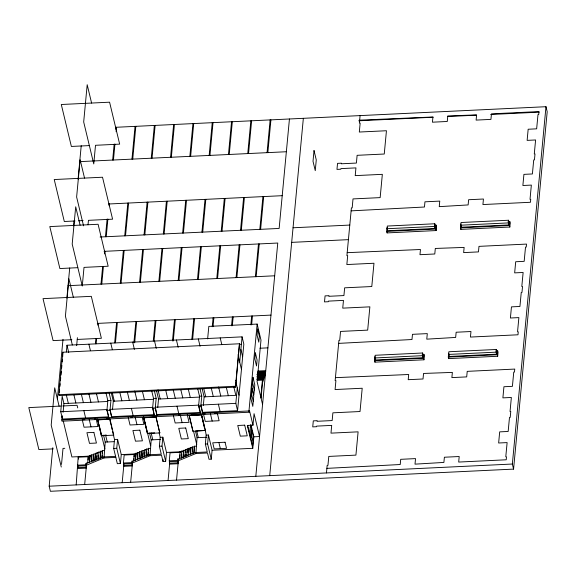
<?xml version="1.0" encoding="UTF-8"?>
<svg xmlns="http://www.w3.org/2000/svg" width="576" height="576" viewBox="0 0 576 576"><rect width="100%" height="100%" fill="white"/><g stroke="black" fill="none" stroke-linecap="round" stroke-linejoin="round"><path stroke-width="0.86" d="M115.582 129.067L115.747 127.296L545.983 106.704L547.2 111.78L513.569 469.109L50.393 491.285L49.176 486.202L52.798 447.689M57.355 399.326L63 339.322M66.874 298.188L69.718 267.977M73.67 225.943L74.174 220.63M78.07 179.208L81.223 145.699M58.831 394.697L62.827 352.224L239.472 343.771L235.685 387.122L59.047 395.582L58.831 394.697L235.476 386.237L235.685 387.122M59.357 392.306L59.587 389.851M59.911 386.402L60.156 383.774M60.487 380.268L60.732 377.64M60.984 375.012L61.308 371.513M61.639 368.006L61.891 365.378M62.215 361.872L62.467 359.244M62.712 356.616L62.827 352.224M106.092 393.329L107.842 400.622L106.927 410.378L108.677 417.672L108.756 416.83L62.482 419.04L60.732 411.754L62.186 396.288L63.936 403.574L63.13 412.171M66.355 351.972L66.989 345.24L242.086 336.859L243.835 344.146L237.578 410.659L202.673 412.33L200.923 405.036L235.829 403.366L237.578 410.659M189.713 415.282L189.194 415.598L192.974 431.345L205.358 430.452L206.179 435.125L208.44 435.017L212.098 450.252L252.778 448.308L247.291 425.455L252.979 425.182L249.444 410.436L249.271 412.222L61.934 421.193L61.963 416.34M62.273 417.607L62.438 415.814M61.517 464.364L63.014 448.394L64.807 448.308M76.651 345.65L77.4 337.673M88.027 224.77L88.445 220.334L112.594 219.175L102.521 177.228L54.23 179.539L64.303 221.494L75.031 220.975M76.176 484.913L78.192 457.214L88.344 456.732L88.042 459.986M78.062 465.084L77.738 468.533L86.213 468.13L86.054 463.313L87.732 463.234L88.2 456.12L88.344 456.732M95.371 343.771L95.875 338.465M100.987 284.105L102.658 266.4M105.444 236.758L107.107 219.053M112.666 160.056L114.163 144.122M96.156 343.735L96.653 338.422M97.906 325.145L98.071 323.374M101.772 284.069L103.435 266.364M104.602 253.973L104.854 251.316M106.229 236.722L107.892 219.017M109.145 205.74L109.31 203.969M113.45 160.013L114.948 144.079M116.114 131.688L116.532 127.26M86.364 464.616L86.515 462.996M84.672 484.502L86.494 465.149L86.054 463.313M87.588 462.629L89.518 462.535L89.986 455.422L93.701 454.622M89.748 460.094L89.986 455.422M89.374 461.923L91.303 461.83L91.771 454.716M91.462 460.202L91.843 456.142M91.159 461.225L93.089 461.131L93.557 454.018L95.494 453.924M93.089 461.131L93.629 455.436M113.4 434.858L113.753 435.132L101.398 435.73L97.646 419.688L105.415 419.314M92.945 460.519L94.882 460.426L95.342 453.312L97.279 453.218L97.128 452.614L100.85 451.814L100.699 453.442M94.882 460.426L95.335 455.551M94.73 459.821L96.667 459.727L97.128 452.614M96.667 459.727L97.049 455.659M96.516 459.115L98.453 459.022L98.921 451.908M98.453 459.022L98.755 455.774M101.398 435.73L97.646 419.688M98.309 458.417L100.238 458.323L100.706 451.21L102.636 451.116L102.406 453.557M100.238 458.323L100.548 455.069M100.094 457.711L102.024 457.618L102.492 450.504L104.486 450.67M102.024 457.618L102.254 455.184M103.572 435.269L105.206 442.094L104.054 457.934L115.819 457.373M114.667 342.85L116.59 322.488M120.283 283.183L123.372 250.43M124.74 235.836L127.829 203.083M131.962 159.127L135.043 126.374M115.452 342.814L117.374 322.452M121.068 283.147L124.157 250.387M125.525 235.8L128.614 203.047M132.746 159.091L135.828 126.338M151.776 391.14L153.526 398.434L152.611 408.19L154.361 415.483L152.69 407.347L110.088 409.385L111.766 417.521L110.009 410.227L110.93 400.471L109.181 393.178M107.1 419.234L110.002 419.098L97.618 419.983M112.486 409.81L113.299 401.213L111.24 392.638M114.516 439.517L117.605 439.366L121.262 454.601L120.42 463.529L117.331 463.673L113.674 448.438L114.516 439.517L112.558 431.359M120.42 463.529L116.762 448.294L117.605 439.366M133.884 342.814L135.886 321.566M139.586 282.262L142.668 249.502M144.043 234.914L147.125 202.154M151.265 158.206L154.346 125.453M133.942 458.597L133.711 461.038L132.034 461.117L132.192 465.926L123.718 466.33L123.422 463.01L124.171 455.018L134.323 454.529L134.093 456.97M134.669 342.77L136.67 321.53M140.371 282.218L143.453 249.466M144.828 234.878L147.91 202.118M152.042 158.17L155.131 125.417M122.177 482.71L123.962 463.745M130.651 482.306L132.473 462.946L132.034 461.117M133.711 461.038L134.179 453.924L134.323 454.529M133.567 460.426L135.497 460.332L135.965 453.218L137.894 453.125L137.513 457.193M135.497 460.332L135.655 458.705M135.806 457.078L135.965 453.218M135.353 459.72L137.282 459.634L137.75 452.52L139.687 452.426L139.298 456.487M137.138 459.022L139.075 458.928L139.536 451.814L141.473 451.721L141.322 451.116L145.044 450.317L144.9 449.712L146.83 449.618L146.686 449.006L148.615 448.913L148.464 450.54M143.654 417.78L156.031 416.887L159.782 432.929L147.427 433.519L143.654 417.78L156.002 417.19L159.782 432.929M138.924 458.316L140.861 458.23L141.322 451.116M140.861 458.23L141.394 452.534M153.266 340.999L155.182 320.638M158.882 281.333L161.964 248.58M163.339 233.986L166.421 201.233M170.561 157.284L173.642 124.524M140.71 457.618L142.646 457.524L143.114 450.41M142.726 456.71L143.107 452.65M154.051 340.963L155.966 320.602M159.667 281.297L162.749 248.544M164.124 233.95L167.206 201.197M171.346 157.248L174.427 124.488M142.502 456.912L144.432 456.826L144.9 449.712M144.432 456.826L144.893 451.944M147.427 433.519L143.676 417.485M144.288 456.214L146.218 456.12L146.686 449.006M146.218 456.12L146.599 452.059M146.074 455.515L148.003 455.422L148.471 448.308L150.466 448.466M148.003 455.422L148.313 452.167M149.551 433.066L151.186 439.891L150.034 455.731L161.503 455.184L163.022 461.484L165.658 461.362L166.493 452.434L162.835 437.198L160.2 437.328L159.084 432.67L159.811 432.634M200.225 411.631L198.67 405.144L155.326 407.225L156.996 415.354L155.246 408.067L156.168 398.304L154.411 391.018M157.723 407.642L158.53 399.046L156.47 390.47M147.859 454.81L161.266 454.169L159.365 446.249L160.2 437.328M165.658 461.362L162 446.126L162.835 437.198M172.483 340.963L174.485 319.716M178.186 280.411L181.267 247.658M182.642 233.064L185.724 200.311M189.857 156.355L192.946 123.602M173.268 340.927L175.27 319.68M178.97 280.375L182.052 247.615M183.427 233.028L186.509 200.275M190.642 156.319L193.723 123.566M163.022 461.484L163.188 459.698M169.301 460.814L170.057 452.822L180.209 452.333L180.058 451.721L179.597 458.834L177.912 458.921L178.078 463.73L169.603 464.134L169.301 460.814L177.775 460.404M168.062 480.514L169.603 464.134M176.53 480.11L178.358 460.75L177.912 458.921M179.597 458.834L179.978 454.774M191.866 339.156L193.781 318.794M197.482 279.49L200.563 246.73M201.938 232.142L205.02 199.382M209.16 155.434L212.242 122.681M179.446 458.23L181.382 458.136L181.85 451.022L183.78 450.929L183.629 452.556M181.382 458.136L181.764 454.068M192.65 339.12L194.566 318.758M198.266 279.446L201.348 246.694M202.723 232.106L205.805 199.346M209.945 155.398L213.026 122.645M181.238 457.524L183.168 457.438L183.636 450.317L185.566 450.23L185.335 452.664M183.168 457.438L183.47 454.183M183.024 456.826L184.954 456.732L185.422 449.618L187.351 449.525L187.049 452.779M184.954 456.732L185.184 454.291M184.81 456.12L186.739 456.034L187.207 448.913L189.137 448.826L188.834 452.074M186.739 456.034L186.898 454.406M186.595 455.422L188.525 455.328L188.993 448.214L190.93 448.121L190.541 452.189M188.381 454.716L190.318 454.63L190.778 447.516L194.501 446.717M192.974 431.345L189.223 415.303M190.166 454.018L192.103 453.924L192.564 446.81M192.334 451.483L192.636 448.236M191.952 453.312L193.889 453.226L194.357 446.112L196.344 446.27M193.889 453.226L194.422 447.53M157.075 414.511L200.419 412.438L200.34 413.28L198.59 405.986L199.512 396.23L197.755 388.937M195.43 430.87L197.071 437.695L195.919 453.535L207.49 452.981L209.002 459.288L211.255 459.18L212.098 450.252M202.673 412.33L202.594 413.172L200.844 405.878L201.766 396.122L200.016 388.829M207.634 338.911L208.814 326.39L257.148 324.079L260.993 340.092L257.083 381.614L262.57 404.467M205.33 430.747L201.578 414.713L190.606 415.238M203.321 405.461L204.134 396.864L202.068 388.289M212.249 326.722L213.084 317.866M216.785 278.561L219.866 245.808M221.234 231.214L224.323 198.461M228.456 154.512L231.538 121.752M213.034 326.686L213.869 317.83M217.562 278.525L220.651 245.772M222.019 231.178L225.108 198.425M229.241 154.476L232.322 121.716M193.745 452.614L207.245 451.966L205.344 444.053L206.179 435.125M211.255 459.18L207.598 443.945L208.44 435.017M231.545 325.8L232.38 316.944M236.081 277.639L239.162 244.886M240.538 230.292L243.619 197.539M247.759 153.583L250.841 120.83M232.33 325.757L233.165 316.908M236.866 277.603L239.947 244.843M241.322 230.256L244.404 197.503M248.544 153.547L251.626 120.794M235.476 386.237L239.472 343.771M235.829 403.366L237.283 387.9M239.71 362.11L242.086 336.859M250.848 324.871L251.683 316.022M255.377 276.718L258.466 243.958M259.834 229.37L262.915 196.61M267.055 152.662L270.137 119.909M251.633 324.835L252.461 315.986M256.162 276.674L259.243 243.922M260.618 229.334L263.7 196.574M267.84 152.626L270.922 119.873M249.271 412.222L248.969 410.954L257.148 324.079M249.689 433.721L250.531 424.793L251.338 428.155L250.495 437.09L247.694 425.412M252.979 425.182L254.066 413.683L259.546 436.536L253.865 436.81L251.021 424.958M252.778 448.308L253.865 436.81M260.813 397.152L262.411 380.16L257.35 380.398M256.795 379.555L262.699 379.274L262.555 380.765L262.411 380.16M261.058 398.167L262.512 382.666L265.414 374.249M257.083 378.677L262.987 378.396L262.843 379.886L262.699 379.274M257.371 377.791L263.268 377.51L263.131 379.001L262.987 378.396M256.81 376.956L263.556 376.632L263.419 378.122L263.268 377.51M257.098 376.07L263.844 375.746L263.707 377.237L263.556 376.632M257.386 375.192L264.132 374.868L263.988 376.358L263.844 375.746M256.831 374.35L264.42 373.982L264.276 375.473L264.132 374.868M257.962 373.428L264.708 373.104L264.564 374.594L264.42 373.982M257.386 372.78L264.974 372.413L264.852 373.709L264.708 373.104M257.674 371.894L265.262 371.534L265.118 373.025L264.974 372.413M257.962 371.016L265.543 370.656L265.406 372.146L265.262 371.534M255.809 476.316L277.762 243.036L104.069 251.352M289.44 118.98L279.137 228.442L100.102 237.017M269.719 475.646L303.35 118.318M326.462 472.932L327.168 465.394L327.946 465.35L328.781 456.422L355.918 455.119L358.106 431.834L330.977 433.138L331.704 425.398L316.649 426.118L316.591 426.708L312.732 426.895L313.301 420.876L317.16 420.689L317.102 421.286L332.158 420.566L332.885 412.826L360.022 411.523L362.21 388.246L335.081 389.542L335.916 380.606L335.146 380.642L338.933 340.394L339.71 340.358L340.546 331.423L367.682 330.127L369.871 306.842L342.742 308.138L343.469 300.398L328.414 301.118L328.356 301.716L324.497 301.903L325.066 295.884L328.925 295.697L328.867 296.294L343.922 295.574L344.65 287.827L371.786 286.531L373.975 263.246L346.846 264.55L347.681 255.614L346.91 255.65L351.403 207.886L352.181 207.85L353.016 198.914L380.153 197.618L382.342 174.334L355.212 175.63L355.939 167.89L340.884 168.61L340.834 169.207L336.967 169.387L337.536 163.368L341.395 163.188L341.338 163.786L356.393 163.058L357.12 155.318L384.257 154.022L386.446 130.738L359.316 132.034L360.158 123.106L359.381 123.142L360.094 115.603M422.172 354.485L423.958 354.398L424.318 355.925L423.958 359.798L374.94 362.146L374.573 360.619L374.933 356.746L375.3 358.272M434.333 225.252L436.118 225.166L436.486 226.692L436.118 230.566L387.101 232.906L386.734 231.386L387.101 227.513M374.911 357.955L375.163 355.277L422.64 353.002L423.13 355.032L422.878 357.718L375.401 359.986L374.911 357.955L422.388 355.68L422.878 357.718M387.072 228.722L387.324 226.044L434.801 223.769L435.29 225.799L435.038 228.478L387.562 230.753L387.072 228.722L434.549 226.447L435.038 228.478M374.94 362.146L375.228 359.05M387.101 232.906L387.389 229.81M422.388 355.68L422.64 353.002M434.549 226.447L434.801 223.769M423.958 359.798L423.59 358.272L423.958 354.398M436.118 230.566L435.751 229.039L436.118 225.166M448.661 358.61L448.294 357.091L448.661 353.218L449.021 354.744L448.661 358.61L497.678 356.27L498.046 352.397L497.678 350.87L495.893 350.957M508.061 221.724L509.839 221.638L510.206 223.164L509.839 227.03L460.822 229.378L460.454 227.858L460.822 223.985M448.632 354.427L448.884 351.749L496.361 349.474L496.85 351.504L496.598 354.182L449.122 356.458L448.632 354.427L496.109 352.152L496.598 354.182M460.8 225.194L461.052 222.516L508.522 220.241L509.011 222.271L508.759 224.95L461.282 227.225L460.8 225.194L508.27 222.919L508.759 224.95M460.822 229.378L461.117 226.282M496.109 352.152L496.361 349.474M508.27 222.919L508.522 220.241M497.678 356.27L497.311 354.744L497.678 350.87M509.839 227.03L509.479 225.511L509.839 221.638M513.569 469.109L512.352 464.033L545.983 106.704M86.494 465.149L104.054 457.934M132.473 462.946L150.034 455.731M178.358 460.75L195.919 453.535M359.662 120.161L432.929 116.993L432.439 122.191L447.264 121.478L447.782 115.942L476.604 114.905L476.114 120.096L490.932 119.39L491.458 113.854L538.992 111.578L538.711 114.552L537.991 114.588L536.645 128.83L528.17 129.24L527.126 140.371L535.601 139.968L534.283 153.986L535.003 153.95L534.442 159.905L533.722 159.941L532.397 173.959L523.922 174.362L522.878 185.501L531.353 185.09L530.014 199.332L530.734 199.303L530.453 202.277L482.918 204.552L483.444 199.015L468.619 199.728L468.13 204.926L439.243 206.647L439.769 201.11L424.951 201.816L424.462 207.014L351.13 210.859M358.697 120.802L433.202 117.238M447.566 116.546L476.287 115.171M490.651 114.487L539.122 112.169M89.251 145.598L71.366 146.448L61.294 104.501L109.584 102.19L119.657 144.137L95.508 145.296L93.758 163.922L83.686 121.975L87.192 84.715L91.598 103.068M79.726 161.633L286.351 151.74M108.526 204.005L282.218 195.689M78.61 220.802L83.081 220.594M293.047 227.779L349.79 225.065M386.734 231.386L435.751 229.039M460.454 227.858L509.479 225.511M291.679 242.366L348.415 239.652M347.191 252.67L420.458 249.502L419.969 254.7L434.786 253.987L435.312 248.45L464.134 247.414L463.644 252.605L478.462 251.899L478.987 246.362L526.522 244.087L526.241 247.068L525.514 247.097L524.174 261.338L515.7 261.749L514.656 272.88L523.13 272.477L521.806 286.495L522.533 286.459L521.971 292.414L521.251 292.45L519.926 306.468L511.452 306.871L510.408 318.01L518.882 317.599L517.543 331.841L518.263 331.812L517.982 334.786L470.448 337.061L470.966 331.524L456.149 332.237L455.659 337.435L426.773 339.156L427.298 333.619L412.474 334.325L411.984 339.523L338.652 343.375M77.76 267.682L59.875 268.538L49.802 226.591L98.093 224.273L108.166 266.227L84.017 267.379L82.267 286.013L72.194 244.058L75.701 206.806L80.107 225.158M68.047 285.682L274.68 275.789M97.286 323.41L270.979 315.101M71.87 339.703L53.093 340.603L43.02 298.649L91.31 296.338L101.383 338.285L77.234 339.444M239.458 344.362L241.207 344.275M259.963 348.235L267.898 347.854M237.96 354.816L238.73 354.78M374.573 360.619L423.59 358.272M448.294 357.091L497.311 354.744M235.534 380.614L236.304 380.57M335.426 377.669L408.694 374.501L408.204 379.692L423.022 378.986L423.547 373.45L452.369 372.406L451.879 377.604L466.697 376.891L467.222 371.354L514.757 369.079L514.476 372.06L513.749 372.096L512.41 386.338L503.935 386.741L502.891 397.879L511.366 397.469L510.041 411.487L510.768 411.451L510.206 417.413L509.486 417.442L508.162 431.46L499.687 431.87L498.643 443.002L507.118 442.598L505.778 456.84L506.498 456.804L506.218 459.785L458.683 462.06L459.202 456.523L444.384 457.229L443.894 462.427L415.008 464.148L415.534 458.611L400.709 459.324L400.219 464.522L326.887 468.367M107.842 400.622L110.93 400.471M153.526 398.434L156.168 398.304M199.512 396.23L201.766 396.122M63.936 403.574L107.69 401.479M113.299 401.213L153.252 399.305M158.53 399.046L199.21 397.102M204.134 396.864L235.843 395.345L233.863 387.094M60.991 406.058L28.8 407.599L38.873 449.554L53.179 448.87M62.784 405.972L77.09 405.288L77.717 407.909M60.732 411.754L107.006 409.536L108.562 416.016M106.927 410.378L110.009 410.227M152.611 408.19L155.246 408.067M198.59 405.986L200.844 405.878M111.845 416.678L154.44 414.641M61.632 419.926L248.969 410.954M82.246 419.724L84.852 419.602M94.406 419.141L96.142 419.062L97.934 426.528L84.038 427.198L82.447 420.552M106.934 418.543L108.612 418.464M130.831 417.398L132.574 417.319M178.553 415.116L180.288 415.03L182.117 422.647M191.333 414.504L193.111 414.418M205.171 413.842L203.436 413.921L205.229 421.394L219.125 420.725L217.332 413.258M214.726 413.381L216.461 413.302M189.194 415.598L201.55 415.008M101.426 435.427L106.675 435.175M148.493 433.174L154.67 432.878M197.057 430.848L203.285 430.553M105.206 442.094L113.976 441.677M151.186 439.891L160.366 439.452M197.071 437.695L206.748 437.234M113.674 448.438L116.762 448.294M159.365 446.249L162 446.126M205.344 444.053L207.598 443.945M90.482 456.077L71.899 456.962L63.295 421.121M121.262 454.601L136.382 453.874M166.493 452.434L182.383 451.678M101.88 457.013L115.574 456.358M77.436 465.214L85.91 464.803M123.422 463.01L131.89 462.607M77.659 466.128L86.134 465.725M123.638 463.925L132.113 463.522M169.524 461.729L177.991 461.326M77.522 467.618L85.99 467.208M123.502 465.415L131.969 465.012M169.38 463.219L177.854 462.816M49.176 486.202L512.352 464.033M265.543 370.656L265.694 371.261M252.504 382.385L254.333 390.002M240.898 349.481L242.647 356.774M251.438 393.703L253.267 401.321M238.154 355.63L241.459 369.403M251.51 434.959L253.066 441.418M235.922 382.234L239.033 395.194M220.198 337.903L221.753 344.383M226.332 387.454L228.319 395.705M218.606 386.993L220.788 396.065M218.376 404.201L220.126 411.494M211.284 388.174L213.264 396.425M198.31 338.954L200.066 346.248M218.887 442.526L220.356 448.618M210.384 413.59L212.177 421.063M203.753 388.534L205.733 396.792M201.578 414.713L205.358 430.452M201.283 414.727L202.126 418.219M202.543 419.969L204.437 427.846M176.422 339.998L178.178 347.292M188.323 389.275L190.31 397.526M196.675 430.762L198.331 437.638M193.493 431.021L196.762 444.614M187.236 414.698L189.065 422.316L175.169 422.978L173.34 415.368M180.799 389.635L182.779 397.886M190.778 447.516L190.93 448.121M188.993 448.214L189.137 448.826M173.275 389.995L175.255 398.246M176.998 406.181L178.747 413.474M187.207 448.913L187.351 449.525M185.422 449.618L185.566 450.23M183.636 450.317L183.78 450.929M181.85 451.022L181.994 451.634M154.541 341.05L156.29 348.343M165.744 390.355L167.731 398.606M158.018 389.894L160.2 398.966M155.138 416.239L155.304 416.923M132.653 342.094L134.402 349.387M142.445 391.471L144.425 399.722M151.135 432.943L152.784 439.819M143.669 416.786L150.631 445.795M142.322 417.686L143.921 424.325L130.025 424.994L128.232 417.521M84.535 178.106L80.129 159.754L76.622 197.014L83.549 225.85M134.719 391.01L136.901 400.082M148.471 448.308L148.615 448.913M135.18 417.19L136.973 424.663M131.393 408.37L133.142 415.663M127.39 392.191L129.37 400.442M139.536 451.814L139.687 452.426M137.75 452.52L137.894 453.125M110.765 343.145L112.32 349.625M119.866 392.551L121.846 400.802M112.334 392.911L114.322 401.162M110.002 419.098L113.753 435.132M109.454 418.421L111.089 425.232M111.506 426.982L112.14 429.61M88.877 344.189L90.432 350.676M73.325 297.216L68.918 278.863L65.412 316.123L72.331 344.959M96.466 393.674L98.446 401.926M105.588 435.125L107.237 441.994M97.69 418.99L98.69 423.173M99.115 424.922L104.897 449.006M88.934 394.034L90.922 402.286M102.492 450.504L102.636 451.116M100.706 451.21L100.85 451.814M89.194 419.393L90.986 426.859M81.41 394.394L83.39 402.646M83.866 410.645L85.615 417.938M66.989 345.24L68.738 352.534M73.886 394.754L75.866 403.006M66.355 395.114L68.335 403.366M78.192 457.214L78.631 459.05M59.105 406.174L54.698 387.821L51.192 425.074L61.265 467.028M251.921 388.642L250.963 398.765L252.792 406.382L253.75 396.259L251.921 388.642M252.979 377.323L252.029 387.446L253.858 395.064L254.808 384.941L252.979 377.323M255.384 352.908L254.822 358.862L256.529 365.969L257.09 360.014L255.384 352.908M257.623 329.083L257.062 335.038L258.768 342.151L259.33 336.197L257.623 329.083M251.921 430.589L251.086 439.524L252.634 445.982L253.476 437.047L251.921 430.589M314.021 150.574L313.013 161.294L315.259 170.64L316.267 159.919L314.021 150.574M93.874 432.374L86.926 432.706L89.489 443.376L96.437 443.038L93.874 432.374M139.853 430.171L132.905 430.51L135.468 441.173L142.416 440.842L139.853 430.171M185.738 427.975L178.79 428.314L181.346 438.977L188.294 438.646L185.738 427.975M244.699 425.153L237.751 425.491L240.314 436.154L247.262 435.816L244.699 425.153M225.065 442.231L212.717 442.822L214.178 448.913L226.526 448.322L225.065 442.231"/></g></svg>
